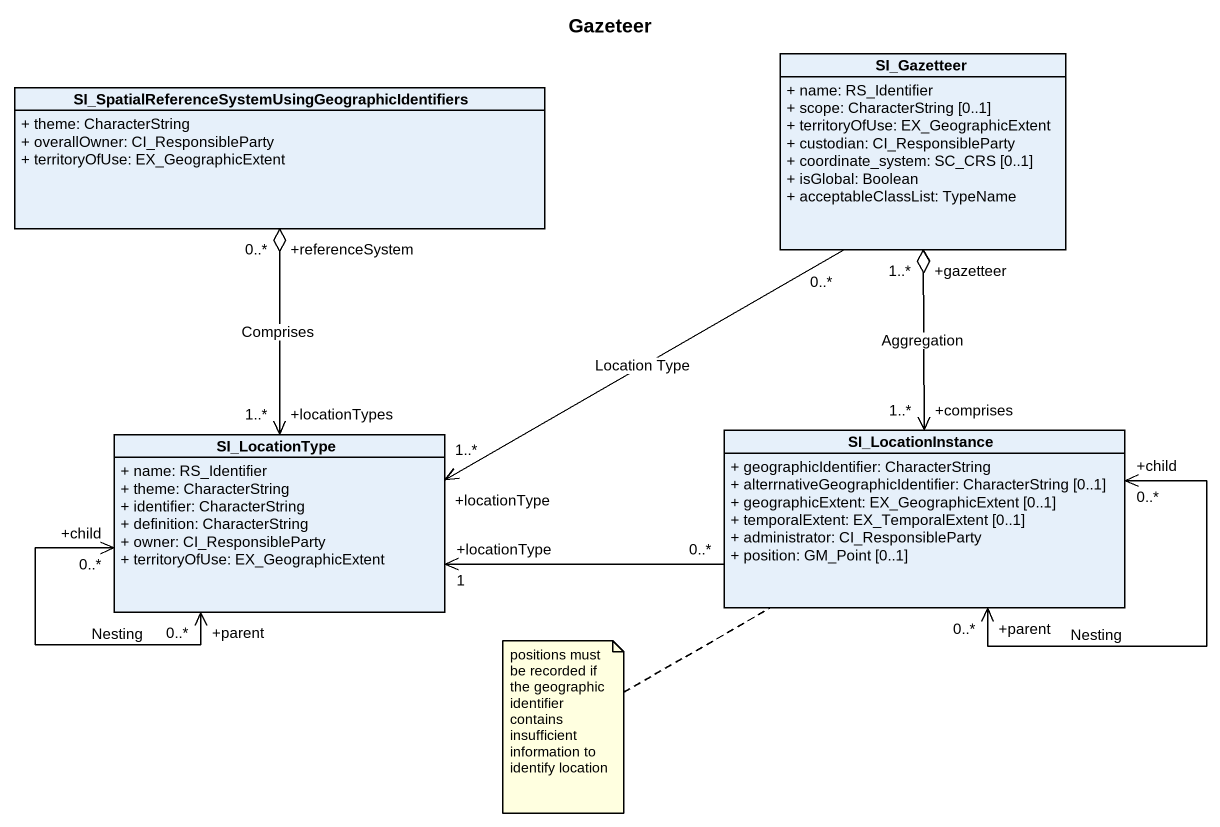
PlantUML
@startuml
title Gazeteer
hide circle
hide empty members
skinparam classAttributeIconSize 0
class "SI_SpatialReferenceSystemUsingGeographicIdentifiers" as SI_SpatialReferenceSystemUsi {
  + theme: CharacterString
  + overallOwner: CI_ResponsibleParty
  + territoryOfUse: EX_GeographicExtent
}
class SI_Gazetteer {
  + name: RS_Identifier
  + scope: CharacterString [0..1]
  + territoryOfUse: EX_GeographicExtent
  + custodian: CI_ResponsibleParty
  + coordinate_system: SC_CRS [0..1]
  + isGlobal: Boolean
  + acceptableClassList: TypeName
}
class SI_LocationInstance {
  + geographicIdentifier: CharacterString
  + alterrnativeGeographicIdentifier: CharacterString [0..1]
  + geographicExtent: EX_GeographicExtent [0..1]
  + temporalExtent: EX_TemporalExtent [0..1]
  + administrator: CI_ResponsibleParty
  + position: GM_Point [0..1]
}
class SI_LocationType {
  + name: RS_Identifier
  + theme: CharacterString
  + identifier: CharacterString
  + definition: CharacterString
  + owner: CI_ResponsibleParty
  + territoryOfUse: EX_GeographicExtent
}
SI_Gazetteer "0..*" -left-> "+locationType\n1..*" SI_LocationType : Location Type
SI_LocationInstance "+comprises\n1..*" <-up-o "+gazetteer\n1..*" SI_Gazetteer : Aggregation
SI_LocationInstance "+parent\n0..*" <--> "+child\n0..*" SI_LocationInstance : Nesting
SI_LocationInstance "0..*" -left-> "+locationType\n1" SI_LocationType
SI_LocationType "+locationTypes\n1..*" <-up-o "+referenceSystem\n0..*" SI_SpatialReferenceSystemUsi : Comprises
SI_LocationType "+child\n0..*" <--> "+parent\n0..*" SI_LocationType : Nesting
note left of SI_LocationInstance : positions must be recorded if the geographic identifier contains insufficient information to identify location
@enduml
